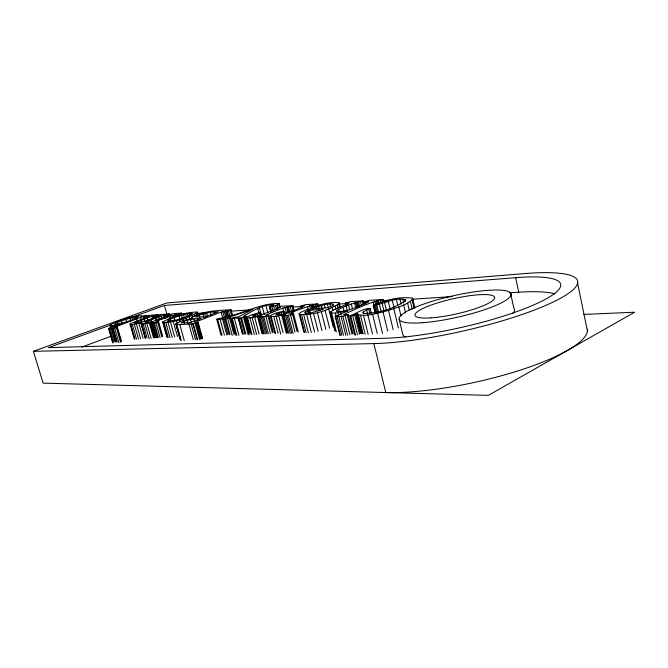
<?xml version="1.0" encoding="UTF-8"?>
<svg xmlns="http://www.w3.org/2000/svg" width="668" height="668" viewBox="0 0 668 668"><rect width="100%" height="100%" fill="white"/><g stroke="black" fill="none" stroke-linecap="round" stroke-linejoin="round"><path stroke-width="1" d="M145.307 338.626L141.048 323.696L141.975 322.694L132.322 324.506L130.035 324.239L130.293 323.696L148.112 316.716L149.181 316.231L146.751 316.231L149.273 315.313L158.141 314.72L158.7 316.716M335.035 331.144L330.318 312.315L332.781 310.286L349.322 303.08L345.481 303.03L345.974 305.009M354.65 334.918L349.915 315.739L352.787 315.63L357.413 313.726L357.514 314.544C367.717 316.958 378.564 312.733 388.551 310.461C396.667 307.255 406.745 305.627 412.757 298.963L412.281 298.128C399.155 296.333 385.319 300.082 373.287 305.301L375.207 313.217M250.776 332.647L246.517 316.615L243.144 316.565C252.362 311.063 262.967 304.165 273.964 304.808C262.198 308.073 276.619 306.169 278.857 304.074L279.207 303.456C261.079 303.072 243.979 313.225 226.51 316.807L216.708 319.262L221.041 335.261M162.725 322.101L163.05 322.469C174.857 322.252 187.483 318.619 197.377 312.382L197.01 312.039C185.211 312.407 172.703 315.947 162.725 322.101L166.891 336.956M121.568 341.724L117.334 327.078L114.762 327.136L145.941 315.396L141.065 316.707L141.942 315.772C130.911 316.148 119.58 319.922 109.903 325.141L110.688 325.658L113.769 325.483L120.95 323.913L108.592 328.397L112.675 342.425M180.009 338.935L175.859 324.038C180.502 320.44 186.965 319.73 192.593 318.436L191.382 317.55C203.348 310.77 217.71 310.461 231.103 309.793L232.706 315.772M299.13 313.826L300.792 312.298L307.839 309.217L327.98 307.723L332.054 305.886L333.332 304.708L332.656 304.032C325.633 303.18 319.204 307.18 312.424 307.572C320.732 304.232 330.268 301.594 339.194 302.846L339.344 303.431C327.896 310.795 312.933 315.304 299.272 314.369L299.13 313.826L303.806 332.096M301.335 308.006L300.825 306.019L304.717 305.844L295.031 310.136L284.393 313.902L279.792 314.853L275.709 314.787L277.203 313.743L284.601 311.488L283.432 311.296L276.452 312.849L271.325 315.012L270.381 315.947L274.849 333.04M305.501 311.756L304.683 312.657L305.326 313.209L310.912 312.874L323.187 309.493L308.633 310.378L305.501 311.756L306.019 313.768M277.212 309.618L276.694 307.622L280.376 307.455L260.228 315.321L255.786 316.248L251.97 316.173L253.506 315.154L260.745 312.958L257.773 313.008L250.45 315.162L246.818 317.292L251.352 334.392M371.316 313.35L370.097 308.357L363.492 311.63L362.582 312.816L363.926 313.501C378.539 313.183 393.936 308.866 405.835 300.425L405.71 299.74C394.588 296.968 383.891 304.207 373.287 305.301M364.945 303.798L364.452 301.777L368.811 301.744C358.624 306.353 347.986 311.931 336.513 311.388L336.472 310.578C344.788 305.794 354.098 302.888 363.167 300.926L363.901 303.94M352.921 333.649L348.22 314.62L343.795 314.595C356.478 308.591 369.571 302.27 383.173 299.548L383.657 301.544M339.887 335.261L335.177 316.39L342.876 316.189L348.22 314.62M345.481 303.03L350.817 301.552L363.167 300.926M364.452 301.777L369.755 300.274L383.173 299.548M298.229 331.896L293.594 313.885C279.282 315.797 312.632 304.516 317.818 303.948L318.327 305.969M168.503 319.997L167.426 321.174L176.185 320.03L186.038 316.857L192.676 313.593L190.781 313.234L185.662 314.06L174.173 317.609L168.503 319.997L169.054 321.968M273.312 332.313L268.87 315.321L265.438 315.196L282.781 308.073L290.263 306.704L292.91 305.627L294.204 310.678M349.915 315.739C356.603 313.501 362.899 308.441 370.097 308.357M287.156 333.424L282.531 315.538L290.605 315.062L293.594 313.885M235.904 335.236L231.395 318.427L234.109 317.342L238.718 316.757L252.88 309.393L227.379 317.601L230.569 317.567L234.794 333.29M300.825 306.019L305.911 304.591L317.818 303.948M262.716 333.8L258.265 316.916L265.906 316.465L268.87 315.321M231.395 318.427L241.54 318.001L246.517 316.615M158.141 314.72L151.803 316.206L134.51 323.045L138.643 322.903L145.365 321.024L159.502 315.805L160.12 315.488L158.007 315.463L160.562 314.544L169.405 313.952L169.956 315.914M202.571 338.367L198.221 322.527L194.847 322.31L221.125 312.065L228.548 310.82L231.103 309.793M282.531 315.538L284.919 314.444L276.101 316.306L271.183 316.482L270.381 315.947M276.694 307.622L281.662 306.228L292.91 305.627M335.177 316.39L347.928 310.912L335.328 313.058L331.62 313.008L330.318 312.315M258.265 316.916L260.654 315.855L252.137 317.659L247.494 317.826L246.818 317.292M216.708 319.262L225.792 318.92L230.569 317.567M182.088 315.129L181.529 313.133C176.803 313.885 147.185 323.354 158.592 321.726L162.733 336.447M170.256 318.402L169.305 314.72L171.467 314.628L152.897 321.475L145.29 322.577L147.336 321.258L161.113 316.114L169.405 313.952M175.859 324.038L179.826 324.598L193.319 323.888L198.221 322.527M169.305 314.72L173.53 313.542L181.529 313.133M154.183 337.707L150.041 323.078L155.894 322.727L158.592 321.726M117.343 322.435C105.227 328.689 138.769 318.619 138.109 317.008L132.089 317.601L121.334 320.882L117.343 322.435L117.91 324.389M108.592 328.397L114.679 328.038L117.334 327.078M150.041 323.078L152.538 322.085L144.906 323.729L141.048 323.696M183.959 321.366L181.103 322.928L189.921 322.686L201.193 318.553L193.854 318.886L187.149 320.289L183.959 321.366L184.51 323.345M199.106 315.154L195.749 317.016L204.984 316.908L218.344 311.797L210.337 312.223L199.106 315.154L199.907 318.085M81.772 347.118L110.905 336.288M110.83 324.949L48.438 347.636L385.336 338.25A106.563 20.349 -12.7 0 0 537.69 303.163A106.563 20.349 -12.7 0 0 515.612 277.679L164.453 305.451L129.358 318.21M33.4 351.318L166.85 302.946L524.405 273.596A123.196 23.564 -12.7 0 1 551.033 303.038A123.196 23.564 -12.7 0 1 373.855 343.594L33.4 351.318L43.128 383.14L488.366 395.364L634.6 312.223L583.582 314.436M182.823 314.319L184.902 314.185M197.386 313.359L205.702 312.816M230.66 311.171L250.425 309.868M293.06 307.063L301.385 306.52M318.026 305.418L320.106 305.284M338.826 304.057L346.107 303.573M362.741 302.479L364.828 302.345M383.549 301.109L388.743 300.767M412.665 299.189L452.186 296.592M509.383 292.826L518.744 292.208A106.262 21.835 -12.5 0 1 555.058 293.845M114.679 328.038L118.929 342.701M113.769 325.483L114.345 327.47M113.226 328.255L117.192 341.924M112.032 325.65L112.6 327.629M112.6 328.272L116.566 341.933M111.957 328.255L115.915 341.899M110.688 325.658L111.264 327.629M111.189 328.264L115.147 341.882M109.903 325.141L110.554 327.454M109.961 328.38L113.911 341.991M108.767 328.506L113.001 343.06M121.334 320.882L122.177 323.813M116.892 326.969L120.841 340.622M116.341 327.537L120.591 342.2M134.301 324.322L138.543 339.135M132.089 317.601L132.648 319.538M132.322 324.506L136.556 339.286M130.143 318.085L130.978 320.999M130.753 324.498L134.978 339.235M130.293 323.696L131.128 326.619M131.688 328.572L132.531 331.503M133.091 333.457L133.934 336.388M130.035 324.239L134.251 338.935M125.893 319.329L126.728 322.252M143.094 323.896L147.077 337.899M140.606 317.534L141.165 319.504M141.699 323.896L145.674 337.866M140.622 320.256L141.182 322.201M141.432 324.289L145.106 337.19M138.861 323.471L143.094 338.317M136.573 316.841L137.132 318.786M137.608 321.4L138.159 323.345M136.556 318.978L137.124 320.957M135.303 316.974L135.854 318.92M136.389 323.997L140.631 338.835M135.738 322.168L136.297 324.122M133.809 317.225L134.36 319.17M154.3 322.961L158.458 337.682M151.803 316.206L152.646 319.204M153.298 322.986L157.448 337.682M152.187 323.011L156.337 337.691M151.001 319.83L151.845 322.794M151.728 323.053L155.869 337.724M151.469 323.07L155.619 337.732M150.425 323.178L154.567 337.824M149.315 322.878L153.582 337.941M147.244 317.834L148.087 320.832M145.941 315.396L146.501 317.358M145.841 315.546L146.401 317.509M147.336 321.258L147.895 323.237M146.868 323.404L151.143 338.459M144.238 316.223L144.797 318.185M144.054 318.995L144.906 322.001M143.136 316.615L143.695 318.586M144.906 323.729L149.173 338.76M176.377 314.269L176.936 316.256M164.069 322.644L168.261 337.574M163.092 321.55L163.927 324.514M166.424 333.399L167.25 336.363M163.05 322.469L167.234 337.365M161.113 316.114L161.94 319.053M158.642 317.016L159.468 319.964M157.172 315.187L157.732 317.191M157.982 321.625L158.817 324.564M155.736 315.63L156.295 317.634M156.37 317.851L157.205 320.799M157.648 322.193L161.798 336.923M155.343 318.219L156.178 321.174M154.5 315.83L155.059 317.826M153.891 315.839L154.458 317.834M155.894 322.727L160.053 337.465M153.431 315.839L153.991 317.834M152.721 315.947L153.289 317.943M173.271 321.483L177.471 336.547M168.47 314.419L169.021 316.381M169.889 319.329L170.44 321.3M170.49 322.043L174.69 337.081M164.453 305.451L166.95 314.361M167 314.879L167.551 316.849M168.002 322.419L172.202 337.432M165.781 315.079L166.324 317.049M165.263 315.087L166.082 318.026M164.654 315.079L165.472 318.018M164.103 315.162L164.929 318.102M165.806 322.619L170.006 337.599M163.334 315.363L164.153 318.302M182.773 318.912L183.333 320.924M181.337 315.196L182.147 318.135M179.024 314.077L179.583 316.081M179.032 315.906L180.118 319.822M179.542 319.889L180.101 321.901M177.546 314.302L178.106 316.298M177.321 314.319L177.88 316.315M177.154 314.311L177.705 316.306M179.826 324.598L184.284 340.647M175.767 314.361L176.319 316.348M174.966 314.553L175.517 316.548M176.327 320.757L177.17 323.771M176.795 324.564L181.245 340.53M176.16 323.604L180.026 337.474M174.173 317.609L174.991 320.556M176.068 324.364L180.502 340.288M172.745 315.288L173.304 317.283M192.192 315.496L192.743 317.492M190.781 313.234L191.324 315.196M193.319 323.888L197.686 339.736M192.776 323.913L197.135 339.753M189.269 313.384L189.812 315.346M190.438 319.471L191.257 322.435M189.269 316.649L190.096 319.655M191.123 323.871L195.482 339.661M187.566 313.659L188.376 316.599M188.927 323.938L193.277 339.67M185.662 314.06L186.481 316.991M187.149 320.289L187.967 323.262M186.021 317.834L186.572 319.838M183.566 314.57L184.385 317.509M197.377 312.382L198.187 315.346M197.01 312.039L197.82 314.995M197.06 312.916L197.603 314.895M196.083 313.626L196.634 315.613M197.402 318.553L197.953 320.54M197.686 322.41L199.59 329.332M200.133 331.311L200.951 334.276M201.494 336.246L202.037 338.225M197.21 323.028L201.569 338.893M194.463 314.486L195.014 316.482M196.233 323.37L200.592 339.235M193.854 318.886L194.672 321.859M195.256 323.621L199.623 339.494M210.337 312.223L211.138 315.154M206.571 312.908L207.397 315.931M204.7 313.359L205.802 317.384M202.838 313.885L203.932 317.91M221.125 312.065L222.736 318.035M222.486 318.937L226.836 335.052M220.064 319.154L224.415 335.219M217.659 319.362L222.001 335.394M214.161 311.822L214.695 313.785M230.159 310.303L231.495 315.296M232.355 318.527L236.873 335.369M228.548 310.82L229.892 315.814M230.176 318.436L230.961 321.383M232.806 328.247L233.6 331.194M229.608 318.068L234.101 334.793M227.137 311.046L228.74 317.033M226.143 311.063L227.755 317.041M227.704 318.653L232.214 335.386M225.358 311.079L226.97 317.049M224.172 311.238L225.776 317.2M225.792 318.92L230.034 334.651M225.016 318.928L229.249 334.635M222.761 311.564L224.364 317.525M223.696 318.903L227.93 334.584M241.54 318.001L245.816 334.033M240.538 318.043L244.805 334.05M238.977 318.035L243.244 334.008M238.61 318.06L242.876 334.025M238.117 318.068L242.375 334.017M234.384 318.352L238.902 335.236M252.137 317.659L256.579 334.459M249.924 317.876L254.366 334.635M247.494 317.826L251.928 334.518M245.398 315.204L245.924 317.191M245.582 317.125L249.849 333.182M244.613 317.467L249.156 334.526M243.62 317.726L248.162 334.785M259.309 307.656L261.271 314.962M260.487 312.783L261.013 314.778M260.453 313.267L260.979 315.271M261.205 316.807L265.664 333.749M259.618 313.659L260.153 315.672M257.706 308.391L259.025 313.392M259.835 316.924L264.294 333.841M258.808 317.024L263.259 333.925M257.472 314.327L257.998 316.331M257.506 316.649L261.948 333.482M255.46 314.678L255.986 316.69M255.009 314.653L255.543 316.657M254.667 317.258L259.109 334.075M253.506 315.154L254.04 317.158M269.88 307.146L270.932 311.171M269.588 306.587L270.899 311.63M269.338 306.42L270.916 312.465M271.183 316.482L275.667 333.641M265.973 305.668L267.801 312.649M267.918 315.839L272.369 332.864M265.906 316.465L270.373 333.499M262.282 306.645L264.378 314.628M263.835 316.757L268.302 333.758M262.524 316.782L266.983 333.758M281.311 312.891L281.829 314.904M278.857 304.074L279.641 307.096M281.679 315.263L286.305 333.098M277.178 304.892L277.938 307.839M279.216 313.259L279.733 315.263M278.731 313.234L279.257 315.238M278.74 315.889L283.107 332.714M275.466 305.51L276.485 309.434M277.203 313.743L277.721 315.755M273.63 306.027L274.657 309.952M276.101 316.306L280.735 334.1M271.876 306.403L273.154 311.313M273.771 316.532L278.147 333.299M270.381 306.587L271.667 311.497M290.605 315.062L294.997 332.105M288.434 306.971L289.703 311.881M287.749 306.996L289.311 313.058M287.182 306.979L288.743 313.033M286.605 306.979L288.167 313.033M288.442 315.363L293.093 333.382M285.036 307.297L286.597 313.342M287.04 315.388L291.691 333.374M284.601 311.488L285.378 314.494M285.645 315.421L290.288 333.374M284.301 311.313L284.819 313.309M284.334 311.806L284.852 313.81M282.781 308.073L283.825 312.106M283.499 312.215L284.025 314.219M284.201 315.538L288.843 333.466M283.123 315.647L287.499 332.555M279.207 303.456L279.992 306.47M301.569 314.879L306.128 332.714M300.082 314.728L304.633 332.505M291.991 306.169L293.511 312.065M292.659 314.419L297.043 331.453M291.958 312.774L292.467 314.753M290.263 306.704L291.524 311.63M309.668 310.244L310.428 313.259M309.994 314.094L314.561 332.063M308.633 310.378L309.401 313.392M307.38 306.462L308.148 309.484M307.773 310.637L308.532 313.651M306.721 314.578L311.288 332.505M301.602 306.119L302.111 308.107M303.74 314.837L308.307 332.722M318.511 306.345L319.262 309.334M316.916 304.499L317.425 306.52M316.432 307.038L316.933 309.034M317.392 312.499L321.934 330.51M315.154 305.051L315.663 307.08M313.242 305.326L313.751 307.347M312.515 305.351L313.033 307.372M311.906 305.343L312.925 309.376M313.551 313.401L318.11 331.395M311.288 305.343L312.315 309.376M309.668 305.668L310.436 308.683M330.668 312.741L335.152 330.635M328.723 308.983L333.223 326.953M327.437 304.249L328.439 308.24M324.397 304.792L325.149 307.781M325.082 310.261L329.6 328.255M321.291 305.518L322.043 308.507M321.3 311.438L325.834 329.441M341.039 316.214L345.765 335.219M338.576 309.384L339.068 311.363M337.332 305.167L338.075 308.14M337.95 312.833L338.451 314.845M338.743 316.298L343.461 335.244M335.169 306.303L335.912 309.276M337.156 316.423L341.874 335.344M335.328 313.058L336.079 316.064M332.656 304.032L333.157 306.036M335.695 316.54L340.413 335.445M332.221 307.606L332.973 310.595M330.025 303.965L330.777 306.963M331.62 313.008L336.355 331.946M330.56 311.747L331.545 315.705M332.781 320.648L334.267 326.577M350.834 315.922L355.576 335.144M346.575 303.113L347.059 305.101M346.158 306.086L347.402 311.129M347.318 315.196L352.028 334.267M343.118 307.372L344.12 311.405M345.189 315.847L349.907 334.918M342.876 316.189L347.602 335.236M339.194 302.846L340.446 307.881M338.726 304.216L339.461 307.171M340.655 312.449L341.156 314.461M357.464 302.337L358.691 307.355M360.536 315.338L365.179 334.284M356.662 302.328L357.889 307.347M355.685 302.47L356.912 307.48M358.549 315.087L363.175 333.95M357.413 313.726L362.123 332.906M357.514 314.544L362.123 333.34M354.466 302.796L355.693 307.806M356.829 314.002L361.547 333.19M356.186 314.277L360.904 333.482M355.835 314.453L360.553 333.666M354.775 314.954L359.509 334.184M351.293 303.965L352.529 308.983M352.787 315.63L357.522 334.877M348.621 305.076L349.857 310.102M368.794 309.125L369.763 313.133M365.413 301.869L365.914 303.89M366.657 310.027L367.634 314.043M367.859 314.937L372.51 334.017M373.855 343.594L385.787 392.55A122.177 28.657 -12.2 0 0 516.999 371.174A122.177 28.657 -12.2 0 0 587.448 329.132M362.398 301.493L363.133 304.516M363.492 311.63L363.985 313.643M360.578 302.053L361.563 306.078M363.492 315.304L368.135 334.317M358.674 302.353L359.66 306.378M376.084 301.059L376.802 304.049M376.869 305.076L378.556 312.031M374.865 301.293L375.834 305.276M377.662 313.275L382.547 333.457M375.666 305.334L377.345 312.282M374.498 305.468L376.418 313.401M373.12 301.869L374.08 305.861M373.571 305.46L375.491 313.384M372.585 314.261L377.236 333.399M388.551 310.461L393.151 329.65M384.517 302.253L386.463 310.369M382.296 300.141L382.781 302.145M382.063 303.113L383.966 311.037M380.484 300.717L380.969 302.721M383.073 311.989L387.699 331.178M379.399 304.199L381.077 311.146M378.364 301.009L379.09 304.007M377.345 301.034L378.063 304.032M396.349 299.606L397.769 305.56M399.18 319.296L402.804 334.526A57.248 11.723 -12.6 0 0 405.559 337.014M392.308 300.291L394.003 307.397M393.811 308.775L398.387 327.938M388.242 301.201L390.187 309.309M404.691 299.306L405.159 301.31M402.787 299.139L403.731 303.13M403.639 304.942L405.534 312.966M400.015 299.222L401.201 304.199M398.846 306.938L400.992 315.989M412.757 298.963L414.886 308.057M412.281 298.128L413.459 303.155M413.935 305.167L414.402 307.18M412.139 300.082L414.043 308.199M410.419 301.452L412.298 309.409M407.589 303.072L409.242 310.061M510.469 292.734L513.834 308.207A57.248 11.723 -12.6 0 1 512.69 313.509M515.612 277.679L518.744 292.208M577.62 283.174L587.439 331.103M430.977 317.868A40.823 7.766 -12.7 0 0 494.412 298.663A40.823 7.766 -12.7 0 0 439.11 302.42A40.823 7.766 -12.7 0 0 430.977 317.868M422.268 322.736A57.406 10.93 -12.7 0 0 510.903 295.598A57.406 10.93 -12.7 0 0 432.271 301.276A57.406 10.93 -12.7 0 0 422.268 322.736"/></g></svg>
